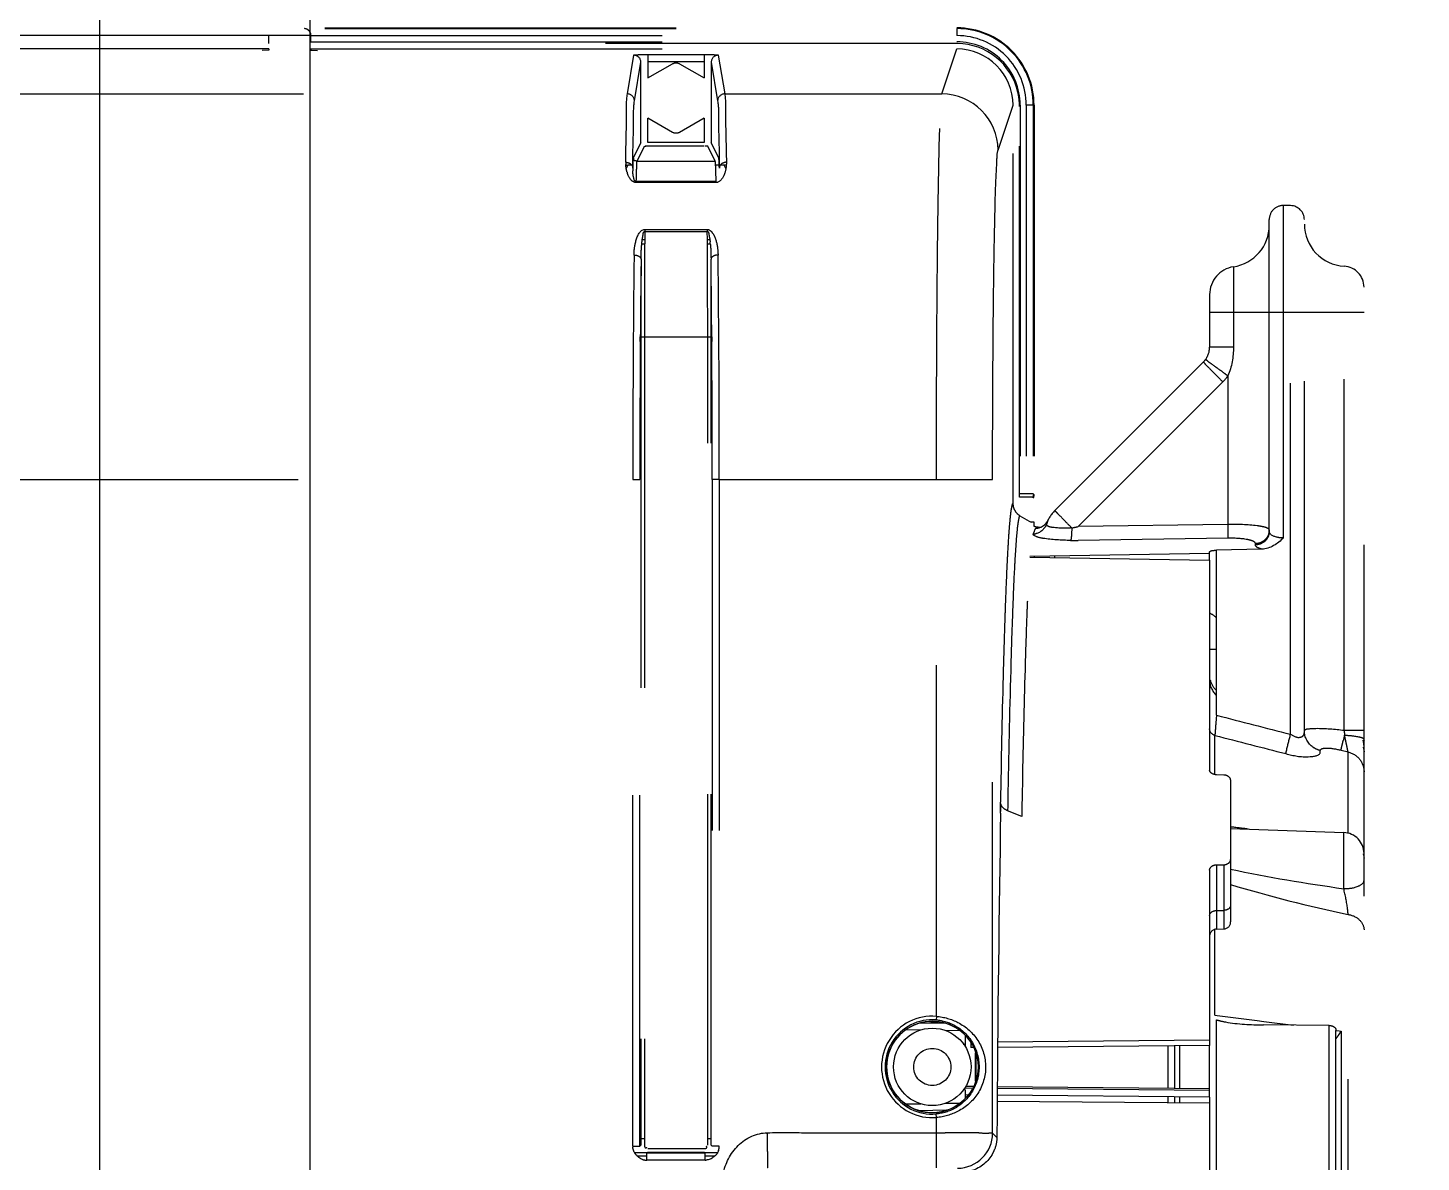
# Model space of a CAD drawing. Header units: millimetres. Extents: x 17886 to 18265, y -8727 to -7321.
# Drawn here: x 17942.55 to 17944.534, y -8658.628 to -8657.013 of the extents above; entities that cross this region are included whole.
import ezdxf

# ---------------------------------------------------------------- set-up
doc = ezdxf.new("R2010")
doc.units = ezdxf.units.MM
doc.linetypes.add('EPL_DASH', pattern=[1, 0.5, -0.5])
doc.layers.add('3551370_DKREDXF_CONTINUOUS_LINE', color=7, linetype='Continuous')

msp = doc.modelspace()

# ---------------------------------------------------------------- linework, layer by layer
at = {"color": 6}
for points in [[(17942.65199, -8646.20357), (17952.65199, -8646.20357), (17952.65199, -8664.20357), (17942.65199, -8664.20357)], [(17942.95199, -8646.50357), (17952.35199, -8646.50357), (17952.35199, -8663.90357), (17942.95199, -8663.90357)]]:
    msp.add_lwpolyline(points, close=True, dxfattribs=at)
at = {"layer": '3551370_DKREDXF_CONTINUOUS_LINE', "color": 6, "linetype": 'EPL_DASH'}
for p, q in [((17941.97291, -8657.01257), (17943.87303, -8657.01257)), ((17941.97291, -8657.01364), (17943.87303, -8657.01364)), ((17943.87303, -8657.01364), (17943.87303, -8657.02363)), ((17942.95297, -8657.02363), (17943.87303, -8657.02363)), ((17943.40369, -8657.1067), (17943.41288, -8657.0515)), ((17943.41369, -8657.11669), (17943.42288, -8657.06148)), ((17943.43288, -8657.05046), (17943.51306, -8657.05046)), ((17943.43288, -8657.06044), (17943.51306, -8657.06044)), ((17943.52306, -8657.06148), (17943.53225, -8657.11669)), ((17943.53306, -8657.0515), (17943.54225, -8657.1067)), ((17943.85167, -8657.1067), (17943.87303, -8657.04257)), ((17942.44225, -8657.1067), (17943.40369, -8657.1067)), ((17943.54225, -8657.1067), (17943.85167, -8657.1067)), ((17943.93166, -8657.18659), (17943.95297, -8657.1226)), ((17943.98189, -8657.1226), (17943.97191, -8657.1226)), ((17943.97191, -8657.1226), (17943.97191, -8657.681)), ((17943.98189, -8657.1226), (17943.98189, -8657.6765)), ((17943.98297, -8657.1226), (17943.98297, -8657.67757)), ((17943.41139, -8657.20173), (17943.41146, -8657.19659)), ((17943.40432, -8657.20825), (17943.40199, -8657.21292)), ((17943.41713, -8657.20263), (17943.52881, -8657.20263)), ((17943.54395, -8657.21291), (17943.54162, -8657.20825)), ((17944.34832, -8657.26574), (17944.33832, -8657.26557)), ((17944.33832, -8657.73891), (17944.33832, -8657.26557)), ((17944.34832, -8658.01878), (17944.34832, -8657.26574)), ((17944.31797, -8657.72965), (17944.31797, -8657.28556)), ((17944.36797, -8658.01578), (17944.36797, -8657.28574)), ((17944.26697, -8657.35293), (17944.26697, -8657.46728)), ((17944.42464, -8658.01302), (17944.42464, -8657.35203)), ((17944.23297, -8657.39247), (17944.23297, -8657.46728)), ((17944.45297, -8660.24913), (17944.45297, -8657.38198)), ((17944.23297, -8657.41757), (17944.45297, -8657.41757)), ((17943.42204, -8657.45929), (17943.42209, -8657.45244)), ((17943.42288, -8657.45264), (17943.52306, -8657.45264)), ((17943.52385, -8657.45244), (17943.5239, -8657.45929)), ((17944.26697, -8657.46728), (17944.23297, -8657.46728)), ((17944.22418, -8657.48849), (17944.01261, -8657.70007)), ((17944.25177, -8657.51678), (17944.04557, -8657.72297)), ((17944.25901, -8657.50827), (17944.25902, -8657.71991)), ((17942.43454, -8657.65596), (17943.4114, -8657.65596)), ((17943.4114, -8657.65595), (17943.4214, -8657.65595)), ((17943.4114, -8658.60537), (17943.4114, -8657.65596)), ((17943.4214, -8658.60537), (17943.4214, -8657.65595)), ((17943.53454, -8657.65595), (17943.52454, -8657.65595)), ((17943.52454, -8657.65595), (17943.52454, -8658.60537)), ((17943.53454, -8657.65596), (17943.8439, -8657.65596)), ((17943.53454, -8657.65596), (17943.53454, -8658.60537)), ((17943.8439, -8657.65595), (17943.92388, -8657.65595)), ((17943.8439, -8658.42054), (17943.8439, -8657.65596)), ((17943.92388, -8658.58687), (17943.92388, -8657.65595)), ((17943.98189, -8657.67757), (17943.98189, -8657.68149)), ((17943.98297, -8657.71666), (17943.979, -8657.71673)), ((17943.98297, -8657.72236), (17943.98297, -8657.71667)), ((17944.30747, -8657.75509), (17944.2428, -8657.75654)), ((17943.956, -8657.76404), (17943.95597, -8657.7646)), ((17943.95603, -8657.76359), (17943.956, -8657.76404)), ((17944.23297, -8657.76104), (17944.23297, -8657.75931)), ((17944.23297, -8657.77083), (17944.23297, -8658.0697)), ((17943.95204, -8657.8512), (17943.95201, -8657.85205)), ((17944.42464, -8658.01301), (17944.43559, -8658.01301)), ((17944.43559, -8658.01301), (17944.45297, -8658.01301)), ((17944.24055, -8658.07604), (17944.24055, -8658.02041)), ((17944.43023, -8658.16017), (17944.43023, -8658.04399)), ((17944.45181, -8658.03703), (17944.45297, -8658.04382)), ((17944.25332, -8658.07679), (17944.24262, -8658.07641)), ((17944.26297, -8658.08355), (17944.26297, -8658.28599)), ((17943.94537, -8658.12134), (17943.94526, -8658.12764)), ((17944.26282, -8658.1531), (17944.42402, -8658.15873)), ((17944.42402, -8658.23867), (17944.42402, -8658.15873)), ((17944.23297, -8658.21212), (17944.23297, -8658.46206)), ((17944.24262, -8658.20469), (17944.25332, -8658.20455)), ((17944.25332, -8658.20455), (17944.25332, -8658.29599)), ((17944.24262, -8658.26979), (17944.25332, -8658.26953)), ((17944.24262, -8658.26979), (17944.24262, -8658.29636)), ((17944.43023, -8660.0099), (17944.43023, -8658.27524)), ((17944.24262, -8658.29636), (17944.25332, -8658.29599)), ((17943.85761, -8658.43077), (17943.81992, -8658.43011)), ((17943.8439, -8658.42054), (17943.84349, -8658.42552)), ((17943.82162, -8658.44014), (17943.80098, -8658.43978)), ((17943.87782, -8658.44112), (17943.85577, -8658.44073)), ((17944.40314, -8658.67814), (17944.40314, -8658.43358)), ((17944.41297, -8658.68207), (17944.41297, -8658.44073)), ((17944.42055, -8658.44169), (17944.42055, -8658.71648)), ((17944.23297, -8658.45464), (17943.93107, -8658.45729)), ((17944.19055, -8658.52271), (17944.19055, -8658.46243)), ((17943.88504, -8658.52254), (17943.89545, -8658.52263)), ((17943.93051, -8658.52294), (17944.23297, -8658.52558)), ((17944.23297, -8658.53558), (17944.23297, -8658.52308)), ((17944.19055, -8658.54349), (17944.19055, -8658.53521)), ((17944.23297, -8658.54386), (17944.23297, -8658.81747)), ((17943.8439, -8658.56459), (17943.84349, -8658.55961)), ((17943.8439, -8658.63635), (17943.8439, -8658.56459)), ((17943.8439, -8658.58636), (17943.8501, -8658.58636)), ((17943.8501, -8658.58636), (17943.85627, -8658.58637)), ((17943.92388, -8658.58687), (17943.92993, -8658.59292)), ((17943.51455, -8658.62536), (17943.43139, -8658.62536)), ((17943.51454, -8658.61536), (17943.4314, -8658.61536))]:
    msp.add_line(p, q, dxfattribs=at)
at = {"layer": '3551370_DKREDXF_CONTINUOUS_LINE', "color": 7, "linetype": 'EPL_DASH'}
for p, q in [((17942.95297, -8657.02363), (17941.97291, -8657.02363)), ((17942.89297, -8657.03465), (17942.89297, -8657.02363)), ((17943.87234, -8657.03465), (17942.89297, -8657.03465)), ((17942.95297, -8657.03239), (17942.95297, -8657.02363)), ((17942.95297, -8657.03239), (17943.87303, -8657.03239)), ((17942.89297, -8657.04257), (17941.97291, -8657.04257)), ((17941.9736, -8657.04464), (17942.96245, -8657.04464)), ((17942.89297, -8657.04414), (17942.88349, -8657.04464)), ((17942.89297, -8657.04257), (17942.89297, -8657.04414)), ((17942.95297, -8657.04257), (17943.87303, -8657.04257)), ((17942.95297, -8657.04257), (17942.95297, -8657.04414)), ((17942.95297, -8657.04414), (17942.96245, -8657.04464)), ((17943.42288, -8657.17613), (17943.42288, -8657.06148)), ((17943.43288, -8657.05046), (17943.43288, -8657.0839)), ((17943.51306, -8657.05046), (17943.51306, -8657.06044)), ((17943.51306, -8657.06044), (17943.51306, -8657.0839)), ((17943.52306, -8657.06148), (17943.52306, -8657.17613)), ((17943.43288, -8657.0839), (17943.46797, -8657.06364)), ((17943.47797, -8657.06364), (17943.51306, -8657.0839)), ((17943.43288, -8657.17604), (17943.43288, -8657.14124)), ((17943.46797, -8657.16149), (17943.43288, -8657.14124)), ((17943.51306, -8657.14124), (17943.47797, -8657.16149)), ((17943.51306, -8657.14124), (17943.51306, -8657.17604)), ((17943.95297, -8657.69138), (17943.95297, -8657.1226)), ((17943.96227, -8657.681), (17943.96227, -8657.12469)), ((17943.96314, -8657.1226), (17943.96314, -8657.67625)), ((17943.42288, -8657.17613), (17943.41213, -8657.19763)), ((17943.51306, -8657.17604), (17943.43288, -8657.17604)), ((17943.51306, -8657.18104), (17943.43288, -8657.18104)), ((17943.53381, -8657.19763), (17943.52306, -8657.17613)), ((17943.42788, -8657.18113), (17943.41713, -8657.20263)), ((17943.52881, -8657.20263), (17943.51806, -8657.18113)), ((17943.40995, -8657.20825), (17943.40432, -8657.20825)), ((17943.53469, -8657.20825), (17943.52881, -8657.20825)), ((17943.54162, -8657.20825), (17943.53599, -8657.20825)), ((17943.53006, -8657.23125), (17943.41588, -8657.23125)), ((17943.53006, -8657.23284), (17943.41588, -8657.23284)), ((17943.4284, -8657.2998), (17943.51754, -8657.2998)), ((17943.4284, -8657.29981), (17943.4284, -8657.30253)), ((17943.51754, -8657.29981), (17943.51754, -8657.30253)), ((17943.42484, -8657.3141), (17943.42833, -8657.3141)), ((17943.42832, -8657.3139), (17943.42828, -8657.31983)), ((17943.4284, -8657.30253), (17943.42832, -8657.3139)), ((17943.4284, -8657.30253), (17943.51754, -8657.30253)), ((17943.51762, -8657.3139), (17943.51754, -8657.30253)), ((17943.51761, -8657.3141), (17943.5211, -8657.3141)), ((17943.51766, -8657.31983), (17943.51762, -8657.3139)), ((17943.42417, -8657.32009), (17943.4283, -8657.32009)), ((17943.51764, -8657.32009), (17943.52177, -8657.32009)), ((17943.42816, -8657.34184), (17943.42811, -8657.35114)), ((17943.51783, -8657.35114), (17943.51778, -8657.34184)), ((17943.42288, -8657.45263), (17943.42288, -8658.60388)), ((17943.42788, -8657.45264), (17943.42788, -8658.60388)), ((17943.51806, -8658.60388), (17943.51806, -8657.45264)), ((17943.52306, -8658.60388), (17943.52306, -8657.45263)), ((17944.25177, -8657.51678), (17944.25111, -8657.51612)), ((17943.97191, -8657.67625), (17943.96314, -8657.67625)), ((17943.98297, -8657.67757), (17943.98189, -8657.6765)), ((17943.97191, -8657.681), (17943.96227, -8657.681)), ((17943.98224, -8657.68184), (17943.98189, -8657.68149)), ((17943.96279, -8657.70738), (17943.96946, -8657.71123)), ((17943.96946, -8657.71123), (17943.97613, -8657.71508)), ((17943.97613, -8657.71508), (17943.979, -8657.71673)), ((17944.25902, -8657.71991), (17944.04557, -8657.72297)), ((17944.25902, -8657.73952), (17944.04557, -8657.74259)), ((17944.2428, -8657.99164), (17944.2428, -8657.75654)), ((17944.29832, -8657.74911), (17944.29832, -8657.74727)), ((17943.97671, -8657.76651), (17944.23297, -8657.77083)), ((17944.23297, -8657.76104), (17943.97679, -8657.76535)), ((17943.98297, -8657.76525), (17943.98297, -8657.76661)), ((17944.01245, -8657.76711), (17944.01245, -8657.76475)), ((17944.23297, -8657.77083), (17944.23297, -8657.76104)), ((17944.23297, -8657.89747), (17944.2428, -8657.89747)), ((17944.39071, -8658.0437), (17944.39071, -8658.04189)), ((17944.42019, -8658.04146), (17944.43023, -8658.04399)), ((17943.96626, -8658.08863), (17943.96604, -8658.10024)), ((17943.96651, -8658.07561), (17943.96626, -8658.08863)), ((17943.96599, -8658.10278), (17943.96596, -8658.1044)), ((17943.96603, -8658.10093), (17943.96599, -8658.10278)), ((17943.96604, -8658.10024), (17943.96603, -8658.10093)), ((17943.93532, -8658.13133), (17943.93504, -8658.11539)), ((17943.93532, -8658.13133), (17943.93539, -8658.12718)), ((17943.93539, -8658.12718), (17943.93557, -8658.11722)), ((17943.96539, -8658.1358), (17943.94526, -8658.12764)), ((17943.96558, -8658.12516), (17943.96539, -8658.1358)), ((17943.9656, -8658.12405), (17943.96558, -8658.12516)), ((17943.96565, -8658.12145), (17943.9656, -8658.12405)), ((17944.24262, -8658.20469), (17944.24262, -8658.26979)), ((17944.24055, -8658.419), (17944.24055, -8658.29698)), ((17943.83274, -8658.42808), (17943.83598, -8658.42814)), ((17943.83598, -8658.42814), (17943.83796, -8658.42818)), ((17943.83796, -8658.42818), (17943.84479, -8658.42829)), ((17943.84479, -8658.42829), (17943.84661, -8658.42833)), ((17944.24055, -8658.419), (17944.24357, -8658.41938)), ((17944.2428, -8658.68443), (17944.2428, -8658.42549)), ((17944.24357, -8658.41938), (17944.30089, -8658.4266)), ((17944.30089, -8658.4266), (17944.31034, -8658.42779)), ((17944.31034, -8658.42779), (17944.35274, -8658.43314)), ((17943.88502, -8658.44849), (17943.88502, -8658.46009)), ((17944.40314, -8658.43358), (17944.30971, -8658.43276)), ((17944.41283, -8658.44072), (17944.41764, -8658.44132)), ((17944.41297, -8658.43958), (17944.41297, -8658.44073)), ((17944.41764, -8658.44132), (17944.42055, -8658.44169)), ((17943.88202, -8658.46012), (17943.88502, -8658.46009)), ((17943.885, -8658.46009), (17943.885, -8658.46259)), ((17943.89649, -8658.46499), (17943.89293, -8658.46502)), ((17944.23297, -8658.46206), (17943.93099, -8658.46469)), ((17944.17349, -8658.46258), (17944.17349, -8658.52256)), ((17944.18297, -8658.46249), (17944.18297, -8658.52264)), ((17944.23297, -8658.52308), (17944.23297, -8658.46206)), ((17943.88502, -8658.52504), (17943.88202, -8658.52502)), ((17943.88502, -8658.52504), (17943.88502, -8658.53739)), ((17943.88507, -8658.52004), (17943.89649, -8658.52014)), ((17943.93053, -8658.52044), (17944.23297, -8658.52308)), ((17943.80064, -8658.54537), (17943.82161, -8658.545)), ((17943.85576, -8658.5444), (17943.87704, -8658.54403)), ((17943.88872, -8658.53257), (17943.88496, -8658.53254)), ((17943.93036, -8658.54122), (17944.23297, -8658.54386)), ((17944.23297, -8658.53558), (17943.93042, -8658.53294)), ((17944.17349, -8658.53506), (17944.17349, -8658.54334)), ((17944.18297, -8658.53514), (17944.18297, -8658.54343)), ((17944.23297, -8658.53558), (17944.23297, -8658.54386)), ((17943.85761, -8658.55437), (17943.81991, -8658.55503)), ((17943.4114, -8658.60537), (17943.4214, -8658.60537)), ((17943.42288, -8658.60388), (17943.4214, -8658.60537)), ((17943.42288, -8658.59466), (17943.42788, -8658.59466)), ((17943.43288, -8658.60888), (17943.51306, -8658.60888)), ((17943.51806, -8658.59466), (17943.52306, -8658.59466)), ((17943.52454, -8658.60537), (17943.52306, -8658.60388)), ((17943.53454, -8658.60537), (17943.52454, -8658.60537)), ((17943.41396, -8658.61466), (17943.4314, -8658.61466)), ((17943.41712, -8658.61902), (17943.43139, -8658.61902)), ((17943.43139, -8658.62536), (17943.43139, -8658.61536)), ((17943.43288, -8658.61388), (17943.4314, -8658.61536)), ((17943.43288, -8658.61388), (17943.51306, -8658.61388)), ((17943.51454, -8658.61536), (17943.51306, -8658.61388)), ((17943.51454, -8658.61466), (17943.53198, -8658.61466)), ((17943.51455, -8658.62536), (17943.51455, -8658.61536)), ((17943.51455, -8658.61902), (17943.52882, -8658.61902))]:
    msp.add_line(p, q, dxfattribs=at)
for radius in [0.06517, 0.05517, 0.02644]:
    msp.add_circle((17943.83797, -8658.49257), radius, dxfattribs=at)
at = {"layer": '3551370_DKREDXF_CONTINUOUS_LINE', "color": 6, "linetype": 'EPL_DASH'}
for centre, radius, start, end in [((17943.873, -8657.12254), 0.10997, 359.96675, 89.98246), ((17943.87299, -8657.12254), 0.1089, 359.9682, 89.98051), ((17943.87299, -8657.12254), 0.09891, 359.96482, 89.97871), ((17943.40369, -8657.1167), 0.01, 0.05205, 90.02435), ((17943.54225, -8657.1167), 0.01, 89.97565, 179.94795), ((17943.85163, -8657.18673), 0.08003, 0.09809, 89.97176), ((17943.9262, -8657.22776), 0.51519, 177.41419, 178.26791), ((17944.33797, -8657.28556), 0.02, 89, 180), ((17944.34797, -8657.28574), 0.02, 0, 89), ((17944.25797, -8657.29361), 0.06, 278.62693, 360), ((17944.42797, -8657.29212), 0.06, 180, 266.81526), ((17943.50691, -8657.31766), 0.02228, 33.75613, 38.56822), ((17971.61842, -8657.65103), 28.20702, 179.360338, 180.010006), ((17918.07299, -8657.63595), 25.46156, 359.954968, 0.674688), ((17964.77718, -8657.60251), 21.35562, 179.300895, 179.597356), ((17923.50071, -8657.58971), 20.02361, 0.392783, 0.708966), ((17944.27297, -8657.39247), 0.04, 98.62693, 180), ((17944.42297, -8657.38198), 0.03, 0, 86.81526), ((17972.97201, -8657.65488), 29.55061, 179.620752, 180.002065), ((17915.0061, -8657.65149), 28.51844, 359.991034, 0.386149), ((17944.20297, -8657.46728), 0.03, 324.15912, 0), ((17944.35721, -8657.75255), 0.41064, 174.053, 174.32308), ((17944.26617, -8657.74294), 0.31908, 173.26854, 174.07485), ((17944.04686, -8657.755), 0.06856, 154.30671, 161.54912), ((17943.98162, -8657.71318), 0.02012, 270.59769, 282.08742), ((17943.9847, -8657.7052), 0.02011, 313.23861, 316.69903), ((17948.14041, -8657.97874), 4.20093, 177.19956, 177.90292), ((17946.78942, -8657.91365), 2.84837, 177.00652, 177.17951), ((17952.96534, -8658.15642), 9.02914, 178.031632, 178.286932), ((17952.70922, -8658.16445), 8.76278, 177.956925, 178.379613), ((17950.43864, -8658.08424), 6.49078, 177.820523, 177.942479), ((17944.2023, -8657.89766), 0.06024, 47.48471, 59.38847), ((17960.95337, -8658.39708), 17.01021, 178.381557, 178.998265), ((17944.26297, -8657.93428), 0.03, 193.63907, 227.01915), ((17945.48038, -8657.93142), 1.05889, 184.41943, 184.80574), ((17944.42297, -8658.03601), 0.03, 359.99837, 17.10848), ((17944.09973, -8659.59824), 1.45669, 82.58277, 83.57973), ((17944.42297, -8658.18871), 0.03, 359.99864, 87.99985), ((17944.25297, -8658.28599), 0.01, 272.00003, 0.0007), ((17944.24297, -8658.30636), 0.01, 91.99997, 179.99908), ((17943.83797, -8658.49257), 0.07227, 85.29726, 274.70274), ((17943.83797, -8658.49257), 0.06727, 85.29726, 274.70274), ((17941.45574, -8658.62698), 2.14762, 0.90776, 1.08378), ((17943.84621, -8668.98266), 10.3963, 89.814643, 89.944535), ((17943.87387, -8658.58686), 0.05001, 270.02106, 359.97894), ((17943.85961, -8664.96706), 6.38068, 89.59935, 89.818322), ((17941.68103, -8658.62404), 1.9223, 0.32776, 0.92639), ((17943.87994, -8658.59238), 0.05002, 328.88475, 338.98915)]:
    msp.add_arc(centre, radius, start, end, dxfattribs=at)
at = {"layer": '3551370_DKREDXF_CONTINUOUS_LINE', "color": 7, "linetype": 'EPL_DASH'}
for centre, radius, start, end in [((17943.87232, -8657.12426), 0.08961, 88.98823, 89.98749), ((17943.87299, -8657.12255), 0.09015, 359.96249, 89.97554), ((17943.87232, -8657.12459), 0.08994, 12.79395, 88.99114), ((17943.41289, -8657.06149), 0.01, 0.05205, 90.02435), ((17943.53305, -8657.06149), 0.01, 89.97565, 179.94795), ((17943.87164, -8657.12474), 0.09063, 1.27518, 12.79409), ((17943.87228, -8657.12471), 0.08999, 0.01324, 1.26686), ((17943.51628, -8657.28815), 0.10709, 90.05512, 90.89369), ((17943.44859, -8657.20454), 0.04734, 179.30709, 183.19347), ((17943.40433, -8657.19821), 0.01004, 255.1695, 269.94572), ((17943.44329, -8657.20616), 0.04183, 195.88128, 198.93651), ((17943.46769, -8657.21335), 0.05645, 178.82264, 182.73466), ((17943.01974, -8657.22776), 0.51519, 1.73209, 2.58581), ((17943.20731, -8657.34971), 0.31585, 5.38162, 5.90409), ((17965.6092, -8657.45124), 22.18632, 179.717759, 180.003606), ((17965.32167, -8657.45179), 21.89379, 179.736602, 180.002219), ((17921.62426, -8657.45179), 21.89379, 359.997782, 0.263398), ((17921.33673, -8657.45124), 22.18632, 359.996394, 0.282241), ((17944.20297, -8657.46728), 0.03, 315.00042, 324.15912), ((17945.49544, -8656.26355), 1.76555, 224.31174, 224.72745), ((17946.35043, -8655.41825), 2.96786, 224.70548, 224.98017), ((17944.20225, -8657.46727), 0.07002, 315.00313, 324.15242), ((17943.97202, -8658.01962), 0.34337, 89.2886, 90.01907), ((17943.97271, -8657.69005), 0.01992, 180.00423, 183.83806), ((17943.97287, -8657.69005), 0.02008, 183.83417, 195.00356), ((17943.97287, -8657.69003), 0.02007, 195.0556, 209.96455), ((17943.97286, -8657.69001), 0.02008, 210.02721, 226.45876), ((17943.97285, -8657.68998), 0.02009, 226.5221, 239.96192), ((17944.04797, -8657.73542), 0.05, 135.00752, 161.79247), ((17943.92632, -8657.16539), 0.57019, 281.15851, 282.07226), ((17944.03669, -8657.12985), 0.61281, 269.83229, 270.83053), ((17949.27716, -8658.05003), 5.30838, 177.61339, 177.85521), ((17951.80596, -8658.1438), 7.83892, 177.862047, 178.340623), ((17959.47287, -8658.36863), 15.50912, 178.33056, 178.917422), ((17948.92429, -8658.37634), 4.69727, 175.30232, 175.52072), ((17946.0469, -8658.15092), 1.81107, 175.52122, 175.73235), ((17944.71786, -8658.05223), 0.47837, 175.67426, 176.1863), ((17945.79346, -8658.36065), 1.40999, 166.0246, 166.33002), ((17942.17586, -8658.51698), 2.30357, 12.28528, 12.45592), ((17943.08796, -8658.31828), 1.37007, 12.02469, 12.28203), ((17943.60007, -8658.20935), 0.84651, 11.68976, 12.03462), ((17943.94595, -8658.11502), 0.01093, 196.19762, 201.66624), ((17943.83797, -8658.49257), 0.06509, 36.36913, 323.63087), ((17944.26428, -8658.35671), 0.07206, 252.65292, 254.51872), ((17944.33154, -8658.387), 0.10439, 323.98766, 324.87925), ((17944.25619, -8658.3336), 0.19674, 324.78234, 325.32911), ((17944.34503, -8658.3951), 0.08869, 325.35791, 326.76449), ((17944.34996, -8658.3984), 0.08275, 326.80473, 328.62056), ((17944.08993, -8658.46178), 0.19709, 178.79261, 179.76153), ((17938.61471, -8658.49256), 5.28495, 359.78279, 0.21699), ((17943.43123, -8658.60536), 0.01983, 180.00855, 184.53392), ((17943.5144, -8658.60534), 0.02014, 342.02571, 359.92579), ((17943.43142, -8658.60519), 0.02017, 252.10942, 269.92302), ((17943.51454, -8658.60542), 0.01994, 270.02659, 274.49378)]:
    msp.add_arc(centre, radius, start, end, dxfattribs=at)
for centre, major_axis, ratio, start_param, end_param in [((17942.94297, -8657.02363), (0, 0.01), 1, -0.4467272, -0.0523599), ((17942.94297, -8657.02363), (0.01, 0), 1, 0.7461206, 1.1240692), ((17942.94297, -8657.02363), (0, 0.01), 1, -1.5707963, -0.6073507), ((17943.87296, -8657.12268), (0.02532, 0.07602), 0.9984779, -1.2488326, 0.3210504), ((17943.97191, -8657.68152), (0.01, 0), 0.0524078, 0.0523599, 1.5707963), ((17943.98047, -8657.68006), (0.00131, 0.00557), 0.3829025, -1.8034438, -1.0194152)]:
    msp.add_ellipse(centre, major_axis=major_axis, ratio=ratio, start_param=start_param, end_param=end_param, dxfattribs=at)
at = {"layer": '3551370_DKREDXF_CONTINUOUS_LINE', "color": 6, "linetype": 'EPL_DASH'}
msp.add_ellipse((17943.95297, -8659.14257), major_axis=(0, 1.43), ratio=0.0174551, start_param=7.0685073, end_param=7.4594554, dxfattribs=at)
at = {"layer": '3551370_DKREDXF_CONTINUOUS_LINE', "color": 7, "linetype": 'EPL_DASH'}
for points, knots in [([(17943.41288, -8657.0515), (17943.41298, -8657.05096), (17943.41588, -8657.05131), (17943.41921, -8657.0505), (17943.42576, -8657.05058), (17943.43034, -8657.05046), (17943.43288, -8657.05046)], [0, 0, 0, 0, 0.0807324, 0.2978914, 0.6203131, 1, 1, 1, 1]), ([(17943.51306, -8657.05046), (17943.5156, -8657.05046), (17943.52018, -8657.05058), (17943.52673, -8657.0505), (17943.53006, -8657.05131), (17943.53296, -8657.05096), (17943.53306, -8657.0515)], [0, 0, 0, 0, 0.379686, 0.7021128, 0.9192682, 1, 1, 1, 1]), ([(17943.43288, -8657.18104), (17943.43235, -8657.18104), (17943.43121, -8657.18104), (17943.43029, -8657.18104), (17943.42856, -8657.18106), (17943.42949, -8657.18109), (17943.42973, -8657.1811)], [0, 0, 0, 0, 0.346953, 0.67883, 0.8427119, 1, 1, 1, 1]), ([(17943.51806, -8657.18113), (17943.518, -8657.181), (17943.51717, -8657.18123), (17943.51667, -8657.18106), (17943.51618, -8657.18106)], [0, 0, 0, 0, 0.2173796, 1, 1, 1, 1]), ([(17943.41213, -8657.19763), (17943.41213, -8657.19882), (17943.41224, -8657.20147), (17943.41533, -8657.20196), (17943.41612, -8657.20134)], [0, 0, 0, 0, 0.5430297, 1, 1, 1, 1]), ([(17943.53411, -8657.19965), (17943.53407, -8657.1992), (17943.53398, -8657.19853), (17943.53391, -8657.19783), (17943.53381, -8657.19763)], [0, 0, 0, 0, 0.6720454, 1, 1, 1, 1]), ([(17943.52924, -8657.2064), (17943.52918, -8657.20553), (17943.52903, -8657.2043), (17943.52899, -8657.20298), (17943.52881, -8657.20263)], [0, 0, 0, 0, 0.6907593, 1, 1, 1, 1]), ([(17943.52966, -8657.216), (17943.52962, -8657.21502), (17943.52951, -8657.21182), (17943.52938, -8657.20862), (17943.52924, -8657.2064)], [0, 0, 0, 0, 0.3061824, 1, 1, 1, 1]), ([(17943.53006, -8657.23125), (17943.53003, -8657.2298), (17943.52991, -8657.22472), (17943.52978, -8657.21963), (17943.52966, -8657.216)], [0, 0, 0, 0, 0.2839656, 1, 1, 1, 1]), ([(17943.54247, -8657.21899), (17943.54203, -8657.22033), (17943.53994, -8657.22605), (17943.53497, -8657.23288), (17943.53006, -8657.23284)], [0, 0, 0, 0, 0.2230363, 1, 1, 1, 1]), ([(17943.54418, -8657.20791), (17943.54376, -8657.20803), (17943.54291, -8657.20819), (17943.54205, -8657.20825), (17943.54162, -8657.20825)], [0, 0, 0, 0, 0.5014242, 1, 1, 1, 1]), ([(17943.41588, -8657.23125), (17943.41521, -8657.23119), (17943.41311, -8657.22989), (17943.41314, -8657.22745), (17943.4127, -8657.22602)], [0, 0, 0, 0, 0.309927, 1, 1, 1, 1]), ([(17943.42417, -8657.32009), (17943.42423, -8657.31946), (17943.42435, -8657.3182), (17943.42449, -8657.31694), (17943.42456, -8657.31631)], [0, 0, 0, 0, 0.4984191, 1, 1, 1, 1]), ([(17943.42456, -8657.31631), (17943.4246, -8657.31594), (17943.42468, -8657.3152), (17943.42477, -8657.31447), (17943.42482, -8657.3141)], [0, 0, 0, 0, 0.5001686, 1, 1, 1, 1]), ([(17943.42482, -8657.3141), (17943.42507, -8657.31212), (17943.42609, -8657.3089), (17943.42633, -8657.30256), (17943.4284, -8657.30253)], [0, 0, 0, 0, 0.4903991, 1, 1, 1, 1]), ([(17943.52112, -8657.3141), (17943.52119, -8657.31462), (17943.52132, -8657.31565), (17943.52143, -8657.3167), (17943.52148, -8657.31722)], [0, 0, 0, 0, 0.4973036, 1, 1, 1, 1]), ([(17944.2321, -8657.4969), (17944.23011, -8657.49486), (17944.22692, -8657.49219), (17944.22541, -8657.48953), (17944.224, -8657.48867), (17944.22418, -8657.48849)], [0, 0, 0, 0, 0.7397967, 0.9337901, 1, 1, 1, 1]), ([(17944.23646, -8657.49182), (17944.23417, -8657.49013), (17944.23058, -8657.48804), (17944.22868, -8657.48564), (17944.22714, -8657.48505), (17944.22729, -8657.48484)], [0, 0, 0, 0, 0.7399694, 0.933945, 1, 1, 1, 1]), ([(17944.25902, -8657.50827), (17944.25693, -8657.50676), (17944.2494, -8657.5013), (17944.24188, -8657.49582), (17944.23646, -8657.49182)], [0, 0, 0, 0, 0.2760572, 1, 1, 1, 1]), ([(17943.98189, -8657.6765), (17943.98175, -8657.67643), (17943.9798, -8657.67647), (17943.97799, -8657.6763), (17943.97629, -8657.67628)], [0, 0, 0, 0, 0.0883742, 1, 1, 1, 1]), ([(17944.03667, -8657.7248), (17944.03348, -8657.72161), (17944.02758, -8657.71576), (17944.02116, -8657.70892), (17944.01642, -8657.70448), (17944.01504, -8657.70216), (17944.01201, -8657.70066), (17944.01261, -8657.70006)], [0, 0, 0, 0, 0.3924226, 0.7148094, 0.8363857, 0.9262507, 1, 1, 1, 1]), ([(17943.98441, -8657.72319), (17943.98404, -8657.72308), (17943.98354, -8657.72295), (17943.98297, -8657.72254), (17943.98297, -8657.72236)], [0, 0, 0, 0, 0.6757458, 1, 1, 1, 1]), ([(17944.03667, -8657.7248), (17944.02792, -8657.72587), (17944.01551, -8657.72504), (17944.00455, -8657.72357), (17944.00014, -8657.72081), (17944.00048, -8657.71979)], [0, 0, 0, 0, 0.7036213, 0.914262, 1, 1, 1, 1]), ([(17944.03667, -8657.7248), (17944.03662, -8657.72867), (17944.03611, -8657.73452), (17944.03591, -8657.74079), (17944.0349, -8657.74265)], [0, 0, 0, 0, 0.6460392, 1, 1, 1, 1]), ([(17944.25902, -8657.71991), (17944.25905, -8657.72215), (17944.25907, -8657.72869), (17944.25933, -8657.73524), (17944.25902, -8657.73952)], [0, 0, 0, 0, 0.3429882, 1, 1, 1, 1]), ([(17944.23909, -8657.75681), (17944.23969, -8657.75674), (17944.24093, -8657.75661), (17944.24217, -8657.75655), (17944.2428, -8657.75654)], [0, 0, 0, 0, 0.4936704, 1, 1, 1, 1]), ([(17944.23297, -8657.75931), (17944.23297, -8657.75902), (17944.23458, -8657.75706), (17944.23711, -8657.75706), (17944.23909, -8657.75681)], [0, 0, 0, 0, 0.1253202, 1, 1, 1, 1]), ([(17944.34158, -8658.04634), (17944.34187, -8658.04495), (17944.34399, -8658.03573), (17944.34632, -8658.02657), (17944.34832, -8658.01878)], [0, 0, 0, 0, 0.1500422, 1, 1, 1, 1]), ([(17944.34832, -8658.01878), (17944.35247, -8658.02145), (17944.3594, -8658.02506), (17944.36724, -8658.02076), (17944.36797, -8658.01733), (17944.36797, -8658.01578)], [0, 0, 0, 0, 0.6071822, 0.8097234, 1, 1, 1, 1]), ([(17944.42081, -8658.03849), (17944.42097, -8658.03776), (17944.42181, -8658.03407), (17944.42269, -8658.03039), (17944.42341, -8658.02743)], [0, 0, 0, 0, 0.1972431, 1, 1, 1, 1]), ([(17944.34158, -8658.04634), (17944.35287, -8658.04924), (17944.36586, -8658.05263), (17944.39071, -8658.04904), (17944.39071, -8658.0437)], [0, 0, 0, 0, 0.6859608, 1, 1, 1, 1]), ([(17944.42019, -8658.04146), (17944.42026, -8658.04104), (17944.42047, -8658.04005), (17944.42068, -8658.03907), (17944.42081, -8658.03849)], [0, 0, 0, 0, 0.4160817, 1, 1, 1, 1]), ([(17944.43023, -8658.04399), (17944.43017, -8658.04365), (17944.42979, -8658.04159), (17944.42937, -8658.03954), (17944.42902, -8658.03783)], [0, 0, 0, 0, 0.1690896, 1, 1, 1, 1]), ([(17943.93545, -8658.11807), (17943.93533, -8658.11763), (17943.93513, -8658.11675), (17943.93505, -8658.11584), (17943.93504, -8658.11539)], [0, 0, 0, 0, 0.503267, 1, 1, 1, 1]), ([(17944.23297, -8658.21212), (17944.23297, -8658.2091), (17944.2372, -8658.20523), (17944.24137, -8658.20471), (17944.24262, -8658.20469)], [0, 0, 0, 0, 0.7077954, 1, 1, 1, 1]), ([(17944.23297, -8658.27686), (17944.23297, -8658.27393), (17944.23733, -8658.27033), (17944.24138, -8658.26982), (17944.24262, -8658.26979)], [0, 0, 0, 0, 0.7016636, 1, 1, 1, 1]), ([(17944.40314, -8658.43358), (17944.4044, -8658.43359), (17944.40819, -8658.43395), (17944.41297, -8658.43684), (17944.41297, -8658.43958)], [0, 0, 0, 0, 0.3147953, 1, 1, 1, 1]), ([(17943.89284, -8658.46096), (17943.89284, -8658.46178), (17943.89285, -8658.46309), (17943.89286, -8658.4644), (17943.8929, -8658.46487)], [0, 0, 0, 0, 0.633946, 1, 1, 1, 1]), ([(17943.8929, -8658.46487), (17943.8929, -8658.46491), (17943.89291, -8658.46495), (17943.89291, -8658.46502), (17943.89293, -8658.46502)], [0, 0, 0, 0, 0.7349619, 1, 1, 1, 1]), ([(17943.42788, -8658.60388), (17943.42788, -8658.60432), (17943.42796, -8658.60523), (17943.42817, -8658.60612), (17943.42835, -8658.60655)], [0, 0, 0, 0, 0.4858125, 1, 1, 1, 1]), ([(17943.42835, -8658.60655), (17943.42848, -8658.60687), (17943.42879, -8658.60747), (17943.42945, -8658.60777), (17943.42975, -8658.60777)], [0, 0, 0, 0, 0.5331753, 1, 1, 1, 1]), ([(17943.42975, -8658.60777), (17943.43, -8658.60777), (17943.43058, -8658.6076), (17943.43106, -8658.60725), (17943.43132, -8658.60703)], [0, 0, 0, 0, 0.4157906, 1, 1, 1, 1]), ([(17943.51306, -8658.60888), (17943.5135, -8658.60888), (17943.51441, -8658.6088), (17943.51531, -8658.60859), (17943.51575, -8658.60841)], [0, 0, 0, 0, 0.486147, 1, 1, 1, 1]), ([(17943.51575, -8658.60841), (17943.51606, -8658.60827), (17943.51665, -8658.60797), (17943.51695, -8658.60732), (17943.51695, -8658.60702)], [0, 0, 0, 0, 0.5326391, 1, 1, 1, 1]), ([(17943.51695, -8658.60702), (17943.51695, -8658.60677), (17943.51677, -8658.60619), (17943.51642, -8658.60571), (17943.5162, -8658.60544)], [0, 0, 0, 0, 0.4155227, 1, 1, 1, 1])]:
    msp.add_open_spline(points, degree=3, knots=knots, dxfattribs=at)
for points in [[(17943.46797, -8657.06364), (17943.47086, -8657.06198), (17943.47508, -8657.06198), (17943.47797, -8657.06364)], [(17943.47797, -8657.16149), (17943.47508, -8657.16316), (17943.47086, -8657.16316), (17943.46797, -8657.16149)], [(17943.5344, -8657.20452), (17943.53432, -8657.20289), (17943.53424, -8657.20127), (17943.53411, -8657.19965)], [(17943.40125, -8657.20397), (17943.40444, -8657.20398), (17943.40806, -8657.20548), (17943.40989, -8657.20809)], [(17943.40305, -8657.21761), (17943.40209, -8657.21422), (17943.40152, -8657.2107), (17943.40132, -8657.20718)], [(17943.40913, -8657.22943), (17943.40662, -8657.2267), (17943.40492, -8657.22323), (17943.40372, -8657.21973)], [(17943.40989, -8657.20809), (17943.41072, -8657.20927), (17943.41124, -8657.21075), (17943.41125, -8657.21219)], [(17943.4127, -8657.22602), (17943.41171, -8657.22281), (17943.41146, -8657.2194), (17943.4113, -8657.21604)], [(17943.53605, -8657.20809), (17943.53522, -8657.20927), (17943.5347, -8657.21075), (17943.53469, -8657.21219)], [(17943.54469, -8657.20397), (17943.5415, -8657.20398), (17943.53788, -8657.20548), (17943.53605, -8657.20809)], [(17943.54469, -8657.20397), (17943.54475, -8657.20903), (17943.54402, -8657.21417), (17943.54247, -8657.21899)], [(17943.41588, -8657.23284), (17943.41336, -8657.23287), (17943.41083, -8657.23128), (17943.40913, -8657.22943)], [(17943.42828, -8657.31983), (17943.42824, -8657.32717), (17943.4282, -8657.3345), (17943.42816, -8657.34184)], [(17943.51754, -8657.30253), (17943.5192, -8657.3025), (17943.5196, -8657.30531), (17943.51982, -8657.30695)], [(17943.51778, -8657.34184), (17943.51774, -8657.3345), (17943.5177, -8657.32717), (17943.51766, -8657.31983)], [(17943.51982, -8657.30695), (17943.52016, -8657.30935), (17943.5208, -8657.3117), (17943.52112, -8657.3141)], [(17943.42315, -8657.34195), (17943.42321, -8657.33465), (17943.42348, -8657.32735), (17943.42417, -8657.32009)], [(17943.52177, -8657.32009), (17943.52245, -8657.32735), (17943.52273, -8657.33465), (17943.52279, -8657.34195)], [(17943.9905, -8657.72415), (17943.98846, -8657.72395), (17943.98639, -8657.72375), (17943.98441, -8657.72319)], [(17944.31648, -8657.73516), (17944.3155, -8657.73749), (17944.31403, -8657.73966), (17944.31223, -8657.74144)], [(17944.31797, -8657.72778), (17944.31797, -8657.73029), (17944.31745, -8657.73285), (17944.31648, -8657.73516)], [(17944.31797, -8657.72965), (17944.31797, -8657.73215), (17944.31745, -8657.73471), (17944.31648, -8657.73702)], [(17944.31223, -8657.74329), (17944.30866, -8657.74683), (17944.30335, -8657.74903), (17944.29832, -8657.74911)], [(17944.30586, -8657.74569), (17944.30349, -8657.74668), (17944.30089, -8657.74723), (17944.29832, -8657.74727)], [(17944.31223, -8657.74144), (17944.31042, -8657.74324), (17944.30822, -8657.74471), (17944.30586, -8657.74569)], [(17944.31648, -8657.73702), (17944.3155, -8657.73935), (17944.31403, -8657.74151), (17944.31223, -8657.74329)], [(17944.23297, -8657.94147), (17944.23297, -8657.94941), (17944.23669, -8657.95789), (17944.24251, -8657.96329)], [(17944.24055, -8658.02041), (17944.23668, -8658.01949), (17944.23297, -8658.01518), (17944.23297, -8658.0112)], [(17944.38163, -8658.0381), (17944.37423, -8658.03348), (17944.36861, -8658.02444), (17944.36803, -8658.01574)], [(17944.39071, -8658.04189), (17944.38752, -8658.04113), (17944.38441, -8658.03983), (17944.38163, -8658.0381)], [(17943.96596, -8658.1044), (17943.96586, -8658.11008), (17943.96575, -8658.11577), (17943.96565, -8658.12145)], [(17943.94085, -8658.12523), (17943.93869, -8658.12367), (17943.93677, -8658.12153), (17943.93579, -8658.11906)], [(17943.94526, -8658.12764), (17943.9437, -8658.12701), (17943.94221, -8658.12621), (17943.94085, -8658.12523)], [(17944.24505, -8658.42615), (17944.24856, -8658.42713), (17944.25213, -8658.42788), (17944.25571, -8658.42852)], [(17944.25571, -8658.42852), (17944.27349, -8658.43171), (17944.29166, -8658.4326), (17944.30971, -8658.43276)], [(17944.41297, -8658.45161), (17944.41297, -8658.45308), (17944.41511, -8658.44957), (17944.41598, -8658.44838)], [(17943.90039, -8658.51014), (17943.90049, -8658.49846), (17943.90059, -8658.48678), (17943.9007, -8658.4751)], [(17943.42522, -8658.62439), (17943.41817, -8658.6221), (17943.41204, -8658.61432), (17943.41146, -8658.60693)], [(17943.53356, -8658.61156), (17943.53127, -8658.6186), (17943.52348, -8658.62472), (17943.5161, -8658.6253)]]:
    msp.add_open_spline(points, degree=3, dxfattribs=at)
at = {"layer": '3551370_DKREDXF_CONTINUOUS_LINE', "color": 6, "linetype": 'EPL_DASH'}
for points, knots in [([(17943.40125, -8657.20397), (17943.40153, -8657.18115), (17943.40292, -8657.14884), (17943.40214, -8657.11619), (17943.40369, -8657.1067)], [0, 0, 0, 0, 0.7037436, 1, 1, 1, 1]), ([(17943.41146, -8657.19659), (17943.41172, -8657.17791), (17943.41288, -8657.15136), (17943.41238, -8657.12454), (17943.41369, -8657.11669)], [0, 0, 0, 0, 0.7012891, 1, 1, 1, 1]), ([(17943.53225, -8657.11669), (17943.53364, -8657.12502), (17943.53305, -8657.15357), (17943.53428, -8657.18182), (17943.53455, -8657.20173)], [0, 0, 0, 0, 0.2978077, 1, 1, 1, 1]), ([(17943.54225, -8657.1067), (17943.5438, -8657.11619), (17943.54302, -8657.14884), (17943.54441, -8657.18115), (17943.54469, -8657.20397)], [0, 0, 0, 0, 0.2962564, 1, 1, 1, 1]), ([(17943.8439, -8657.65596), (17943.8439, -8657.58802), (17943.84415, -8657.48917), (17943.84511, -8657.36297), (17943.84598, -8657.28186), (17943.84726, -8657.21426), (17943.84809, -8657.16236), (17943.85019, -8657.1285), (17943.85027, -8657.11163), (17943.85167, -8657.1067)], [0, 0, 0, 0, 0.3709869, 0.5397671, 0.6891593, 0.8138028, 0.9092287, 0.9720257, 1, 1, 1, 1]), ([(17943.41213, -8657.19763), (17943.41203, -8657.19783), (17943.41178, -8657.20018), (17943.41164, -8657.20244), (17943.41154, -8657.20452)], [0, 0, 0, 0, 0.0970211, 1, 1, 1, 1]), ([(17943.92388, -8657.65595), (17943.92388, -8657.59789), (17943.92413, -8657.51342), (17943.9251, -8657.40558), (17943.92597, -8657.33627), (17943.92724, -8657.27851), (17943.92808, -8657.23413), (17943.93016, -8657.20526), (17943.93027, -8657.19076), (17943.93166, -8657.18659)], [0, 0, 0, 0, 0.3709545, 0.5397198, 0.6890997, 0.8137357, 0.9091623, 0.9719746, 1, 1, 1, 1]), ([(17943.41628, -8657.216), (17943.41625, -8657.21709), (17943.41609, -8657.22217), (17943.41597, -8657.22726), (17943.41588, -8657.23125)], [0, 0, 0, 0, 0.2157525, 1, 1, 1, 1]), ([(17943.41713, -8657.20263), (17943.41656, -8657.20376), (17943.41695, -8657.20848), (17943.41639, -8657.2128), (17943.41628, -8657.216)], [0, 0, 0, 0, 0.2836775, 1, 1, 1, 1]), ([(17943.41315, -8657.33613), (17943.41324, -8657.32934), (17943.41437, -8657.31728), (17943.42159, -8657.2998), (17943.4284, -8657.2998)], [0, 0, 0, 0, 0.4993344, 1, 1, 1, 1]), ([(17943.41315, -8657.33613), (17943.41443, -8657.33614), (17943.41821, -8657.33648), (17943.42309, -8657.33921), (17943.42315, -8657.34195)], [0, 0, 0, 0, 0.3178037, 1, 1, 1, 1]), ([(17943.53279, -8657.33613), (17943.53151, -8657.33614), (17943.52773, -8657.33648), (17943.52285, -8657.33921), (17943.52279, -8657.34195)], [0, 0, 0, 0, 0.3177949, 1, 1, 1, 1]), ([(17943.9528, -8657.69006), (17943.95182, -8657.69045), (17943.9511, -8657.69472), (17943.95035, -8657.69773), (17943.94999, -8657.70018)], [0, 0, 0, 0, 0.2976684, 1, 1, 1, 1]), ([(17943.96279, -8657.70738), (17943.96183, -8657.70777), (17943.96112, -8657.71199), (17943.96037, -8657.71497), (17943.96002, -8657.7174)], [0, 0, 0, 0, 0.297879, 1, 1, 1, 1]), ([(17943.9472, -8657.72817), (17943.947, -8657.73086), (17943.94614, -8657.74309), (17943.94544, -8657.75534), (17943.94494, -8657.7649)], [0, 0, 0, 0, 0.2193321, 1, 1, 1, 1]), ([(17943.96002, -8657.7174), (17943.95962, -8657.72008), (17943.9578, -8657.73544), (17943.9568, -8657.75087), (17943.95603, -8657.76359)], [0, 0, 0, 0, 0.175462, 1, 1, 1, 1]), ([(17944.0349, -8657.74265), (17944.02198, -8657.74261), (17944.00378, -8657.74097), (17943.98806, -8657.73861), (17943.98133, -8657.73478), (17943.98183, -8657.7333)], [0, 0, 0, 0, 0.7037491, 0.9153374, 1, 1, 1, 1]), ([(17944.31003, -8657.72347), (17944.30697, -8657.72274), (17944.29007, -8657.72012), (17944.27293, -8657.71978), (17944.25902, -8657.71991)], [0, 0, 0, 0, 0.1845606, 1, 1, 1, 1]), ([(17944.31797, -8657.72778), (17944.31797, -8657.72735), (17944.31741, -8657.72634), (17944.3165, -8657.72579), (17944.31595, -8657.72549)], [0, 0, 0, 0, 0.4038933, 1, 1, 1, 1]), ([(17944.33832, -8657.73891), (17944.33561, -8657.73903), (17944.32852, -8657.73878), (17944.31797, -8657.73465), (17944.31797, -8657.72965)], [0, 0, 0, 0, 0.351502, 1, 1, 1, 1]), ([(17944.29303, -8657.74302), (17944.29102, -8657.74232), (17944.27984, -8657.73973), (17944.26831, -8657.73939), (17944.25902, -8657.73952)], [0, 0, 0, 0, 0.1870754, 1, 1, 1, 1]), ([(17944.29832, -8657.74727), (17944.29832, -8657.74579), (17944.29584, -8657.74409), (17944.29381, -8657.7433), (17944.29303, -8657.74302)], [0, 0, 0, 0, 0.6423639, 1, 1, 1, 1]), ([(17944.30747, -8657.75509), (17944.30614, -8657.75471), (17944.30291, -8657.75362), (17944.29832, -8657.75144), (17944.29832, -8657.74911)], [0, 0, 0, 0, 0.3721208, 1, 1, 1, 1]), ([(17943.95597, -8657.7646), (17943.95565, -8657.76977), (17943.9543, -8657.79402), (17943.95328, -8657.81829), (17943.95255, -8657.8374)], [0, 0, 0, 0, 0.2129931, 1, 1, 1, 1]), ([(17943.94024, -8657.8865), (17943.93974, -8657.90313), (17943.93763, -8657.97942), (17943.93609, -8658.05572), (17943.93504, -8658.11539)], [0, 0, 0, 0, 0.2180195, 1, 1, 1, 1]), ([(17944.36797, -8658.01392), (17944.36797, -8658.01355), (17944.36965, -8658.01094), (17944.37305, -8658.01109), (17944.37548, -8658.0108)], [0, 0, 0, 0, 0.1327485, 1, 1, 1, 1]), ([(17944.37548, -8658.0108), (17944.37844, -8658.01045), (17944.39488, -8658.00983), (17944.4113, -8658.01139), (17944.42464, -8658.01302)], [0, 0, 0, 0, 0.1816798, 1, 1, 1, 1]), ([(17944.42521, -8658.02013), (17944.43183, -8658.02024), (17944.43943, -8658.0211), (17944.45297, -8658.02388), (17944.45297, -8658.02697)], [0, 0, 0, 0, 0.6819472, 1, 1, 1, 1]), ([(17944.39071, -8658.04189), (17944.39071, -8658.04076), (17944.39245, -8658.03932), (17944.39407, -8658.03895), (17944.39465, -8658.03883)], [0, 0, 0, 0, 0.6544252, 1, 1, 1, 1]), ([(17944.39465, -8658.03883), (17944.39621, -8658.0385), (17944.40485, -8658.03802), (17944.4134, -8658.03974), (17944.42019, -8658.04146)], [0, 0, 0, 0, 0.1851842, 1, 1, 1, 1]), ([(17944.43023, -8658.04399), (17944.4365, -8658.04551), (17944.44832, -8658.0527), (17944.45297, -8658.06583), (17944.45297, -8658.07215)], [0, 0, 0, 0, 0.5049901, 1, 1, 1, 1]), ([(17944.24262, -8658.07641), (17944.24137, -8658.07637), (17944.23746, -8658.07585), (17944.23297, -8658.07254), (17944.23297, -8658.0697)], [0, 0, 0, 0, 0.3050861, 1, 1, 1, 1]), ([(17944.26297, -8658.08355), (17944.26297, -8658.0807), (17944.2585, -8658.07734), (17944.25457, -8658.07683), (17944.25332, -8658.07679)], [0, 0, 0, 0, 0.6959029, 1, 1, 1, 1]), ([(17944.25332, -8658.20455), (17944.25457, -8658.20453), (17944.25872, -8658.20401), (17944.26297, -8658.20018), (17944.26297, -8658.19717)], [0, 0, 0, 0, 0.2930313, 1, 1, 1, 1]), ([(17944.42402, -8658.23867), (17944.43096, -8658.23857), (17944.44087, -8658.23789), (17944.45297, -8658.23088), (17944.45297, -8658.22698)], [0, 0, 0, 0, 0.6404286, 1, 1, 1, 1]), ([(17944.43023, -8658.27524), (17944.43011, -8658.27263), (17944.42885, -8658.26031), (17944.42641, -8658.24814), (17944.42402, -8658.23867)], [0, 0, 0, 0, 0.2108739, 1, 1, 1, 1]), ([(17944.43023, -8658.27524), (17944.43622, -8658.27638), (17944.44725, -8658.28103), (17944.45297, -8658.29231), (17944.45297, -8658.29747)], [0, 0, 0, 0, 0.5416743, 1, 1, 1, 1]), ([(17943.87459, -8658.42929), (17943.88582, -8658.43515), (17943.90614, -8658.45315), (17943.91789, -8658.49249), (17943.90623, -8658.53186), (17943.88594, -8658.5499), (17943.87472, -8658.55578)], [0, 0, 0, 0, 0.245796, 0.4999359, 0.7542597, 1, 1, 1, 1]), ([(17943.87027, -8658.43367), (17943.88032, -8658.43927), (17943.89813, -8658.45655), (17943.90783, -8658.4925), (17943.89821, -8658.52846), (17943.88042, -8658.54578), (17943.87038, -8658.5514)], [0, 0, 0, 0, 0.2446034, 0.4999311, 0.7554485, 1, 1, 1, 1]), ([(17943.53989, -8658.64507), (17943.54336, -8658.63017), (17943.55698, -8658.60108), (17943.58786, -8658.58636), (17943.60297, -8658.58636)], [0, 0, 0, 0, 0.5031288, 1, 1, 1, 1]), ([(17943.60297, -8658.58636), (17943.62303, -8658.58561), (17943.66321, -8658.5867), (17943.74351, -8658.58616), (17943.80374, -8658.58636), (17943.8439, -8658.58636)], [0, 0, 0, 0, 0.2499999, 0.4999999, 1, 1, 1, 1]), ([(17943.90423, -8658.58654), (17943.90901, -8658.58657), (17943.91541, -8658.58732), (17943.92222, -8658.58625), (17943.92388, -8658.58687)], [0, 0, 0, 0, 0.7295681, 1, 1, 1, 1]), ([(17943.6033, -8658.61304), (17943.60332, -8658.61622), (17943.60324, -8658.62178), (17943.60353, -8658.6292), (17943.60286, -8658.63337), (17943.60343, -8658.63599), (17943.60297, -8658.63635)], [0, 0, 0, 0, 0.4093513, 0.7239752, 0.924773, 1, 1, 1, 1])]:
    msp.add_open_spline(points, degree=3, knots=knots, dxfattribs=at)
for points in [[(17943.41125, -8657.21219), (17943.4113, -8657.2087), (17943.41134, -8657.20522), (17943.41139, -8657.20173)], [(17943.53455, -8657.20173), (17943.5346, -8657.20522), (17943.53464, -8657.2087), (17943.53469, -8657.21219)], [(17943.51754, -8657.2998), (17943.52016, -8657.29974), (17943.52269, -8657.30172), (17943.52433, -8657.30377)], [(17943.52543, -8657.30528), (17943.52753, -8657.30841), (17943.52891, -8657.31202), (17943.52997, -8657.31564)], [(17943.52997, -8657.31564), (17943.53189, -8657.32226), (17943.5327, -8657.32924), (17943.53279, -8657.33613)], [(17944.26697, -8657.46728), (17944.26697, -8657.4812), (17944.26456, -8657.49551), (17944.25901, -8657.50828)], [(17943.94859, -8657.71193), (17943.94805, -8657.71734), (17943.94761, -8657.72276), (17943.9472, -8657.72817)], [(17943.94999, -8657.70018), (17943.94972, -8657.70197), (17943.9495, -8657.70375), (17943.94928, -8657.70554)], [(17943.99933, -8657.71898), (17944.00076, -8657.71747), (17944.00197, -8657.71571), (17944.00287, -8657.71383)], [(17943.98508, -8657.72528), (17943.98701, -8657.72525), (17943.98896, -8657.72493), (17943.99081, -8657.72434)], [(17944.00047, -8657.71979), (17943.99843, -8657.726), (17943.99223, -8657.73149), (17943.98583, -8657.73286)], [(17943.99081, -8657.72434), (17943.99363, -8657.72345), (17943.99631, -8657.72187), (17943.99847, -8657.71984)], [(17944.31595, -8657.72549), (17944.31412, -8657.72449), (17944.31206, -8657.72395), (17944.31003, -8657.72347)], [(17944.33832, -8657.73891), (17944.33028, -8657.74729), (17944.31908, -8657.75483), (17944.30747, -8657.75509)], [(17943.94191, -8657.8356), (17943.94178, -8657.83917), (17943.94165, -8657.84273), (17943.94153, -8657.84629)], [(17943.9423, -8657.82501), (17943.94216, -8657.82854), (17943.94203, -8657.83207), (17943.94191, -8657.8356)], [(17944.2428, -8657.99164), (17944.27797, -8658.00068), (17944.31315, -8658.00973), (17944.34832, -8658.01878)], [(17944.24055, -8658.02041), (17944.27423, -8658.02905), (17944.30791, -8658.03769), (17944.34158, -8658.04634)], [(17943.94576, -8658.0997), (17943.94562, -8658.10691), (17943.94549, -8658.11412), (17943.94537, -8658.12134)], [(17944.45175, -8658.18907), (17944.45254, -8658.19109), (17944.45297, -8658.19328), (17944.45297, -8658.19545)], [(17944.26292, -8658.21084), (17944.3162, -8658.2223), (17944.37003, -8658.23123), (17944.42402, -8658.23867)], [(17944.26288, -8658.2327), (17944.31789, -8658.24962), (17944.3739, -8658.2634), (17944.43023, -8658.27524)], [(17944.26016, -8658.26737), (17944.25823, -8658.26879), (17944.25571, -8658.26947), (17944.25332, -8658.26953)], [(17944.26297, -8658.26246), (17944.26297, -8658.26435), (17944.26168, -8658.26626), (17944.26016, -8658.26737)], [(17943.84349, -8658.42552), (17943.85279, -8658.42629), (17943.86212, -8658.42913), (17943.87027, -8658.43367)], [(17943.8439, -8658.42054), (17943.8545, -8658.42136), (17943.86516, -8658.42437), (17943.87459, -8658.42929)], [(17943.87038, -8658.5514), (17943.8622, -8658.55598), (17943.85283, -8658.55884), (17943.84349, -8658.55961)], [(17943.87472, -8658.55578), (17943.86525, -8658.56074), (17943.85455, -8658.56377), (17943.8439, -8658.56459)], [(17943.92993, -8658.59292), (17943.92988, -8658.59882), (17943.92875, -8658.60481), (17943.92663, -8658.61032)], [(17943.92276, -8658.61823), (17943.91619, -8658.62912), (17943.90445, -8658.63783), (17943.89213, -8658.64098)]]:
    msp.add_open_spline(points, degree=3, dxfattribs=at)

doc.saveas('drawing.dxf')
